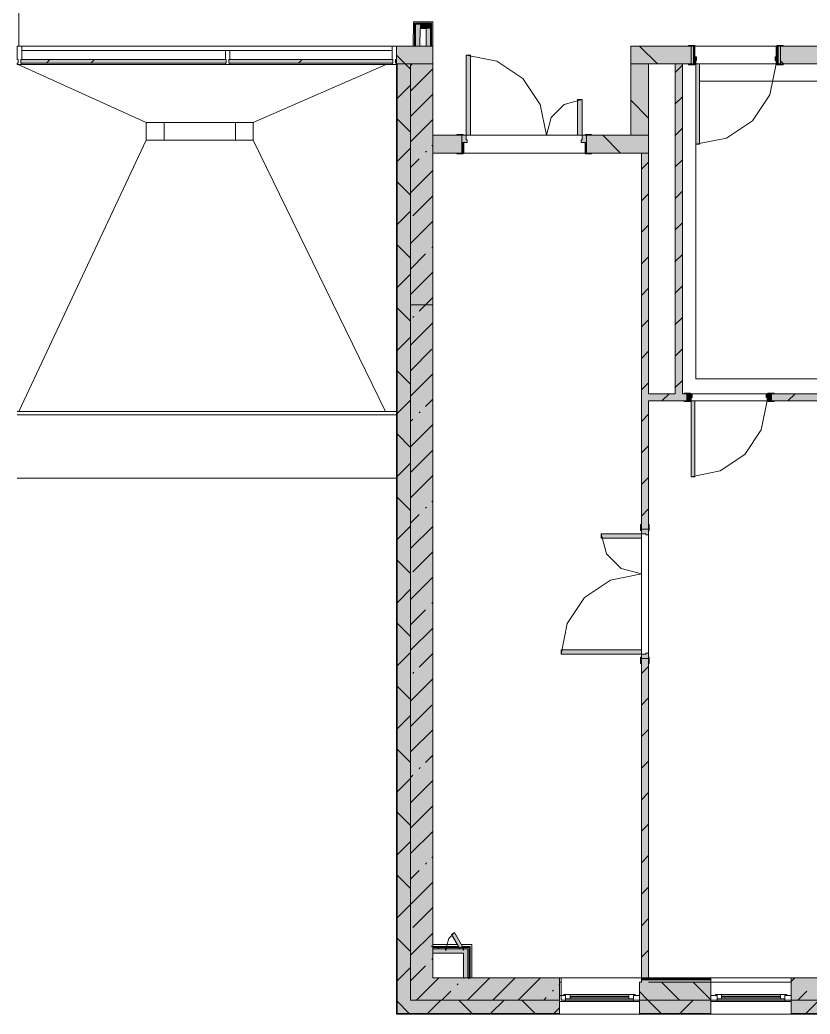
# Model space of a CAD drawing. Header units: millimetres. Extents: x -3817 to 677485, y -22715 to 103890.
# Drawn here: x 10390.3 to 10460.1, y -19605.9 to -19518.1 of the extents above; entities that cross this region are included whole.
import ezdxf

# ---------------------------------------------------------------- set-up
doc = ezdxf.new("R2010")
doc.units = ezdxf.units.MM
doc.layers.add('PDF _Геометрия', color=7, linetype='Continuous', true_color=0x1d1d1d)
doc.layers.add('PDF _Сплошная заливка', color=7, linetype='Continuous', true_color=0xffffff)

msp = doc.modelspace()

# ---------------------------------------------------------------- hatches: boundary and pattern name
at = {"layer": 'PDF _Сплошная заливка', "transparency": 33554559}
for points in [[(10425.626, -19518.374), (10426.686, -19518.332), (10426.743, -19518.275), (10425.191, -19518.332), (10425.233, -19518.374)], [(10426.546, -19518.472), (10426.644, -19518.374), (10425.233, -19518.374), (10425.232, -19518.472), (10425.626, -19518.472)], [(10426.546, -19520.411), (10426.645, -19520.411), (10426.644, -19518.472), (10426.546, -19518.472), (10426.546, -19518.866)], [(10426.645, -19520.411), (10426.743, -19520.411), (10426.743, -19518.374), (10426.644, -19518.472), (10426.644, -19518.866)], [(10424.775, -19521.986), (10426.743, -19521.986), (10426.743, -19520.411), (10423.542, -19520.411), (10423.594, -19521.986), (10424.225, -19521.986)], [(10408.515, -19521.907), (10408.515, -19521.592), (10390.366, -19521.592), (10390.366, -19521.907), (10398.663, -19521.907)], [(10423.227, -19521.907), (10423.227, -19521.592), (10408.752, -19521.592), (10408.752, -19521.907), (10420.573, -19521.907)], [(10448.16, -19551.119), (10448.79, -19551.119), (10448.79, -19521.986), (10448.16, -19521.986), (10448.16, -19549.149)], [(10424.775, -19602.692), (10426.743, -19602.692), (10426.743, -19543.245), (10424.775, -19543.245), (10424.775, -19584.367)], [(10429.46, -19600.125), (10429.853, -19600.125), (10429.853, -19600.027), (10426.743, -19600.027), (10426.743, -19600.125), (10429.381, -19600.125)], [(10429.853, -19602.692), (10429.952, -19602.692), (10429.952, -19600.027), (10429.853, -19600.125), (10429.853, -19601.977)], [(10429.952, -19602.692), (10430.05, -19602.692), (10430.05, -19599.928), (10429.952, -19600.027), (10429.952, -19601.977)], [(10437.924, -19604.66), (10437.924, -19602.692), (10424.775, -19602.692), (10424.775, -19604.66), (10435.18, -19604.66)], [(10446.135, -19602.79), (10451.309, -19602.79), (10451.309, -19602.692), (10445.168, -19602.692), (10445.168, -19602.79), (10445.798, -19602.79)], [(10451.309, -19602.889), (10451.309, -19602.79), (10445.168, -19602.79), (10445.168, -19602.889), (10449.787, -19602.889)]]:
    msp.add_hatch(color=256, dxfattribs=at).paths.add_polyline_path(points)
at = {"layer": 'PDF _Сплошная заливка', "true_color": 0xe7e7e7, "transparency": 33554559}
for points in [[(10426.152, -19518.866), (10426.546, -19518.866), (10426.546, -19518.472), (10425.626, -19518.472), (10425.624, -19518.866)], [(10429.46, -19600.519), (10429.46, -19600.125), (10426.743, -19600.125), (10426.743, -19600.519), (10427.877, -19600.519)], [(10429.46, -19602.692), (10429.853, -19602.692), (10429.853, -19600.125), (10429.46, -19600.125), (10429.46, -19601.977)], [(10451.309, -19603.086), (10451.309, -19602.889), (10445.168, -19602.889), (10445.168, -19603.086), (10449.787, -19603.086)]]:
    msp.add_hatch(color=254, dxfattribs=at).paths.add_polyline_path(points)
at = {"layer": 'PDF _Сплошная заливка', "transparency": 33554559}
h = msp.add_hatch(color=256, dxfattribs=at)
h.paths.add_polyline_path([(10460.742, -19521.986), (10462.962, -19521.986), (10462.962, -19520.411), (10457.451, -19520.411), (10457.451, -19521.986), (10457.687, -19521.986)], flags=0)
h.paths.add_polyline_path([(10444.223, -19521.986), (10449.577, -19521.986), (10449.577, -19520.411), (10444.223, -19520.411)], flags=0)
at = {"layer": 'PDF _Сплошная заливка', "true_color": 0xe2e2e2, "transparency": 33554559}
for points in [[(10449.787, -19521.356), (10449.892, -19521.356), (10449.892, -19520.411), (10449.774, -19520.411), (10449.774, -19521.356)], [(10449.577, -19558.442), (10449.892, -19558.442), (10449.892, -19551.749), (10449.577, -19551.749), (10449.577, -19557.953)], [(10442.483, -19563.874), (10445.168, -19563.874), (10445.168, -19563.481), (10441.624, -19563.481), (10441.624, -19563.874)]]:
    msp.add_hatch(color=254, dxfattribs=at).paths.add_polyline_path(points)
at = {"layer": 'PDF _Сплошная заливка', "transparency": 33554559}
h = msp.add_hatch(color=256, dxfattribs=at)
h.paths.add_polyline_path([(10445.798, -19529.86), (10445.798, -19528.285), (10440.325, -19528.285), (10440.325, -19529.86), (10445.168, -19529.86)], flags=0)
h.paths.add_polyline_path([(10426.743, -19529.86), (10429.302, -19529.86), (10429.302, -19528.285), (10426.743, -19528.285)], flags=0)
at = {"layer": 'PDF _Сплошная заливка', "true_color": 0xe2e2e2, "transparency": 33554559}
h = msp.add_hatch(color=254, dxfattribs=at)
h.paths.add_polyline_path([(10439.853, -19528.915), (10440.325, -19528.915), (10440.325, -19528.285), (10439.932, -19528.285), (10439.932, -19528.679)], flags=0)
h.paths.add_polyline_path([(10429.302, -19528.915), (10429.774, -19528.915), (10429.696, -19528.679), (10429.696, -19528.285), (10429.302, -19528.285)], flags=0)
at = {"layer": 'PDF _Сплошная заливка', "transparency": 33554559}
h = msp.add_hatch(color=256, dxfattribs=at)
h.paths.add_polyline_path([(10445.168, -19602.692), (10445.798, -19602.692), (10445.798, -19574.504), (10445.168, -19574.504), (10445.168, -19601.977)], flags=0)
h.paths.add_polyline_path([(10445.561, -19563.087), (10445.798, -19563.087), (10445.798, -19529.86), (10445.168, -19529.86), (10445.168, -19563.087)], flags=0)
h = msp.add_hatch(color=256, dxfattribs=at)
h.paths.add_polyline_path([(10456.663, -19551.749), (10462.962, -19551.749), (10462.962, -19551.119), (10456.663, -19551.119)], flags=0)
h.paths.add_polyline_path([(10449.183, -19551.749), (10449.183, -19551.119), (10445.798, -19551.119), (10445.798, -19551.749), (10448.947, -19551.749)], flags=0)
at = {"layer": 'PDF _Сплошная заливка', "true_color": 0xe2e2e2, "transparency": 33554559}
h = msp.add_hatch(color=254, dxfattribs=at)
h.paths.add_polyline_path([(10445.168, -19574.504), (10445.798, -19574.504), (10445.798, -19574.032), (10445.561, -19574.11), (10445.168, -19574.11)], flags=0)
h.paths.add_polyline_path([(10445.798, -19563.559), (10445.798, -19563.087), (10445.168, -19563.087), (10445.168, -19563.481), (10445.561, -19563.481)], flags=0)
at = {"layer": 'PDF _Сплошная заливка', "transparency": 33554559}
h = msp.add_hatch(color=256, dxfattribs=at)
h.paths.add_polyline_path([(10426.743, -19600.027), (10429.026, -19599.944), (10429.017, -19599.928), (10426.743, -19599.928)], flags=0)
h.paths.add_polyline_path([(10429.853, -19600.027), (10429.952, -19599.928), (10429.376, -19599.931), (10429.21, -19600.027), (10429.46, -19600.027)], flags=0)
h = msp.add_hatch(color=256, dxfattribs=at)
h.paths.add_polyline_path([(10657.933, -19604.66), (10660.751, -19604.66), (10660.751, -19603.086), (10656.814, -19603.086), (10656.814, -19604.66)], flags=0)
h.paths.add_polyline_path([(10683.495, -19604.66), (10688.309, -19604.66), (10688.309, -19603.086), (10682.01, -19603.086), (10682.01, -19604.66)], flags=0)
h.paths.add_polyline_path([(10631.618, -19604.66), (10631.618, -19603.086), (10623.35, -19603.086), (10623.35, -19604.66)], flags=0)
h.paths.add_polyline_path([(10578.864, -19604.66), (10589.1, -19604.66), (10589.1, -19603.086), (10578.864, -19603.086)], flags=0)
h.paths.add_polyline_path([(10531.228, -19604.66), (10531.228, -19603.282), (10529.259, -19603.282), (10529.259, -19604.66), (10530.124, -19604.66)], flags=0)
h.paths.add_polyline_path([(10544.731, -19604.66), (10546.581, -19604.66), (10546.581, -19603.282), (10538.314, -19603.282), (10538.314, -19604.66)], flags=0)
h.paths.add_polyline_path([(10614.296, -19604.66), (10616.264, -19604.66), (10616.264, -19603.086), (10614.296, -19603.086)], flags=0)
h.paths.add_polyline_path([(10446.135, -19604.66), (10451.309, -19604.66), (10451.309, -19603.086), (10445.01, -19603.086), (10445.01, -19604.66), (10445.168, -19604.66)], flags=0)
h.paths.add_polyline_path([(10474.537, -19604.66), (10482.804, -19604.66), (10482.804, -19603.282), (10474.537, -19603.282)], flags=0)
h.paths.add_polyline_path([(10465.482, -19604.66), (10467.45, -19604.66), (10467.45, -19603.282), (10465.482, -19603.282)], flags=0)
h.paths.add_polyline_path([(10515.086, -19604.66), (10522.173, -19604.66), (10522.173, -19603.086), (10515.086, -19603.086)], flags=0)
h = msp.add_hatch(color=256, dxfattribs=at)
h.paths.add_polyline_path([(10705.405, -19605.841), (10706.025, -19605.841), (10706.025, -19604.66), (10695.395, -19604.66), (10695.395, -19605.841), (10698.102, -19605.841)], flags=0)
h.paths.add_polyline_path([(10688.309, -19605.841), (10688.309, -19604.66), (10682.01, -19604.66), (10682.01, -19605.841), (10683.495, -19605.841)], flags=0)
h.paths.add_polyline_path([(10584.899, -19605.841), (10589.1, -19605.841), (10589.1, -19604.66), (10578.864, -19604.66), (10578.864, -19605.841), (10581.248, -19605.841)], flags=0)
h.paths.add_polyline_path([(10616.264, -19605.841), (10616.264, -19604.66), (10607.209, -19604.66), (10607.209, -19605.841), (10614.113, -19605.841)], flags=0)
h.paths.add_polyline_path([(10631.618, -19605.841), (10631.618, -19604.66), (10623.35, -19604.66), (10623.35, -19605.841)], flags=0)
h.paths.add_polyline_path([(10649.727, -19605.841), (10660.751, -19605.841), (10660.751, -19604.66), (10649.727, -19604.66)], flags=0)
h.paths.add_polyline_path([(10672.54, -19605.841), (10674.923, -19605.841), (10674.923, -19604.66), (10667.837, -19604.66), (10667.837, -19605.841), (10668.888, -19605.841)], flags=0)
h.paths.add_polyline_path([(10544.731, -19605.841), (10546.581, -19605.841), (10546.581, -19604.66), (10538.314, -19604.66), (10538.314, -19605.841)], flags=0)
h.paths.add_polyline_path([(10564.691, -19605.841), (10571.777, -19605.841), (10571.777, -19604.66), (10564.691, -19604.66)], flags=0)
h.paths.add_polyline_path([(10531.228, -19605.841), (10531.228, -19604.66), (10515.086, -19604.66), (10515.086, -19605.841), (10530.124, -19605.841)], flags=0)
h.paths.add_polyline_path([(10508, -19605.841), (10508, -19604.66), (10500.977, -19604.66), (10500.977, -19605.841), (10504.562, -19605.841)], flags=0)
h.paths.add_polyline_path([(10423.594, -19605.841), (10437.924, -19605.841), (10437.924, -19604.66), (10423.594, -19604.66)], flags=0)
h.paths.add_polyline_path([(10460.742, -19605.841), (10467.45, -19605.841), (10467.45, -19604.66), (10458.396, -19604.66), (10458.396, -19605.841)], flags=0)
h.paths.add_polyline_path([(10449.787, -19605.841), (10451.309, -19605.841), (10451.309, -19604.66), (10445.01, -19604.66), (10445.01, -19605.841), (10446.135, -19605.841)], flags=0)
h.paths.add_polyline_path([(10474.537, -19605.841), (10482.741, -19605.841), (10482.741, -19604.66), (10474.537, -19604.66)], flags=0)

# ---------------------------------------------------------------- linework, layer by layer
at = {"layer": 'PDF _Геометрия', "color": 253, "lineweight": 9, "true_color": 0xaaaaaa}
for points in [[(10391.36, -19498.365), (10390.209, -19498.365), (10390.209, -19520.411), (10423.542, -19520.411), (10425.027, -19520.411)], [(10425.135, -19518.275), (10425.038, -19518.275), (10426.743, -19518.275)], [(10426.743, -19520.411), (10426.743, -19528.285), (10428.869, -19528.285)], [(10444.223, -19528.285), (10444.223, -19520.411), (10449.341, -19520.411)], [(10457.057, -19521.356), (10457.057, -19520.411), (10457.09, -19520.411)], [(10457.687, -19520.411), (10481.308, -19520.411)], [(10429.696, -19521.199), (10432.408, -19521.738), (10434.707, -19523.274), (10436.243, -19525.573), (10436.782, -19528.285), (10437.204, -19526.71), (10438.357, -19525.558), (10439.932, -19525.136)], [(10448.79, -19521.986), (10448.79, -19551.119)], [(10449.971, -19521.978), (10457.057, -19521.978), (10457.057, -19521.671)], [(10457.057, -19521.975), (10449.971, -19521.975)], [(10457.057, -19521.986), (10456.518, -19524.698), (10454.981, -19526.997), (10452.682, -19528.533), (10449.971, -19529.072)], [(10456.9, -19551.108), (10462.884, -19551.108), (10462.884, -19521.986)], [(10440.916, -19528.285), (10440.758, -19528.285), (10442.483, -19528.285)], [(10429.499, -19528.915), (10429.499, -19529.86)], [(10428.869, -19529.86), (10426.743, -19529.86), (10426.743, -19599.767), (10428.924, -19599.767), (10426.743, -19599.767)], [(10442.483, -19529.86), (10440.916, -19529.86)], [(10445.168, -19562.654), (10445.168, -19529.86)], [(10445.798, -19551.749), (10445.798, -19562.654)], [(10449.577, -19551.737), (10456.27, -19551.737)], [(10449.892, -19551.749), (10456.27, -19551.749), (10455.76, -19554.31), (10454.309, -19556.481), (10452.138, -19557.932), (10449.577, -19558.442)], [(10449.787, -19551.749), (10449.577, -19551.749)], [(10505.874, -19563.087), (10506.11, -19563.087), (10462.962, -19563.087), (10462.962, -19551.749), (10456.9, -19551.749)], [(10438.081, -19574.11), (10438.621, -19571.398), (10440.157, -19569.099), (10442.456, -19567.563), (10445.168, -19567.024), (10443.396, -19566.549), (10442.099, -19565.252), (10441.624, -19563.481)], [(10445.168, -19602.692), (10445.168, -19574.937)], [(10445.798, -19574.937), (10445.798, -19599.739), (10445.798, -19602.692)], [(10427.964, -19599.928), (10428.153, -19599.22), (10428.672, -19598.701)], [(10430.208, -19602.692), (10430.208, -19599.767), (10429.288, -19599.767), (10430.208, -19599.767), (10430.208, -19602.692), (10442.483, -19602.692)], [(10438.081, -19602.692), (10437.924, -19602.692)], [(10446.135, -19602.692), (10460.994, -19602.692), (10461.355, -19602.692)]]:
    msp.add_lwpolyline(points, dxfattribs=at)
at = {"layer": 'PDF _Геометрия', "color": 7, "lineweight": 9}
for points in [[(10426.743, -19518.866), (10426.743, -19518.374), (10426.743, -19518.275), (10425.627, -19518.275), (10425.135, -19518.275), (10425.036, -19518.275), (10425.027, -19520.411), (10425.617, -19520.414), (10425.624, -19518.866), (10426.152, -19518.866), (10426.153, -19520.411), (10426.743, -19520.411)], [(10390.366, -19521.907), (10390.366, -19521.592), (10390.445, -19521.592), (10390.445, -19520.411), (10390.051, -19520.411), (10390.051, -19521.592), (10390.13, -19521.592), (10390.13, -19521.907), (10390.051, -19521.907), (10390.051, -19522.041), (10390.445, -19522.041), (10390.445, -19521.907)], [(10423.542, -19521.907), (10423.464, -19521.907), (10423.464, -19521.592), (10423.542, -19521.592), (10423.542, -19520.411), (10423.149, -19520.411), (10423.149, -19521.592), (10423.227, -19521.592), (10423.227, -19521.907), (10423.149, -19521.907), (10423.149, -19522.041), (10423.542, -19522.041)], [(10390.445, -19520.805), (10408.437, -19520.805), (10408.437, -19521.592), (10390.445, -19521.592)], [(10408.83, -19521.907), (10408.752, -19521.907), (10408.752, -19521.592), (10408.83, -19521.592), (10408.83, -19520.805), (10408.437, -19520.805), (10408.437, -19521.592), (10408.515, -19521.592), (10408.515, -19521.907), (10408.437, -19521.907), (10408.437, -19522.041), (10408.83, -19522.041)], [(10390.366, -19521.907), (10408.515, -19521.907), (10408.515, -19521.592), (10390.366, -19521.592)], [(10390.445, -19522.041), (10408.437, -19522.041)], [(10408.752, -19521.907), (10423.227, -19521.907), (10423.227, -19521.592), (10408.752, -19521.592)], [(10408.83, -19522.041), (10414.066, -19522.041)], [(10414.066, -19522.041), (10423.149, -19522.041)], [(10424.775, -19521.986), (10424.775, -19543.245), (10426.743, -19543.245), (10426.743, -19521.986)], [(10445.798, -19528.285), (10445.798, -19521.986), (10444.223, -19521.986), (10444.223, -19528.285)], [(10403.023, -19528.718), (10403.023, -19527.143), (10401.449, -19527.143), (10401.449, -19528.718)], [(10410.897, -19528.718), (10410.897, -19527.143), (10409.322, -19527.143), (10409.322, -19528.718)], [(10424.775, -19604.66), (10437.924, -19604.66), (10437.924, -19602.692), (10426.743, -19602.692), (10426.743, -19543.245), (10424.775, -19543.245), (10424.775, -19602.692)], [(10451.309, -19603.086), (10446.316, -19603.086), (10445.798, -19603.086), (10446.316, -19603.086)], [(10465.482, -19602.692), (10458.396, -19602.692), (10458.396, -19604.66), (10465.482, -19604.66)], [(10437.924, -19604.802), (10437.924, -19604.251), (10438.475, -19604.251), (10438.475, -19604.802)], [(10444.616, -19604.172), (10438.317, -19604.172), (10438.317, -19604.251), (10438.475, -19604.251), (10438.475, -19604.566), (10444.459, -19604.566), (10444.459, -19604.251), (10444.616, -19604.251)], [(10444.459, -19604.802), (10444.459, -19604.251), (10445.01, -19604.251), (10445.01, -19604.802)], [(10451.309, -19604.66), (10451.309, -19605.904), (10445.01, -19605.904), (10445.01, -19604.66), (10445.168, -19604.66), (10446.316, -19604.66)], [(10451.309, -19604.802), (10451.309, -19604.251), (10451.86, -19604.251), (10451.86, -19604.802)], [(10458.002, -19604.172), (10451.703, -19604.172), (10451.703, -19604.251), (10451.86, -19604.251), (10451.86, -19604.566), (10457.844, -19604.566), (10457.844, -19604.251), (10458.002, -19604.251)], [(10457.844, -19604.802), (10457.844, -19604.251), (10458.396, -19604.251), (10458.396, -19604.802)]]:
    msp.add_lwpolyline(points, close=True, dxfattribs=at)
for points in [[(10426.645, -19520.411), (10426.644, -19518.866), (10426.644, -19518.472), (10426.644, -19518.374), (10425.626, -19518.374), (10425.233, -19518.374), (10425.134, -19518.374), (10425.125, -19520.412)], [(10426.546, -19520.411), (10426.546, -19518.866), (10426.546, -19518.472), (10425.626, -19518.472), (10425.232, -19518.472), (10425.223, -19520.412)], [(10390.209, -19520.411), (10423.531, -19520.411), (10424.153, -19520.411)], [(10423.436, -19520.411), (10423.542, -19520.411)], [(10424.775, -19521.986), (10426.743, -19521.986), (10426.743, -19520.411), (10423.542, -19520.411), (10423.542, -19521.986)], [(10448.947, -19551.119), (10448.79, -19551.119), (10448.79, -19521.986), (10448.16, -19521.986), (10444.223, -19521.986), (10444.223, -19520.411), (10449.341, -19520.411)], [(10446.589, -19521.986), (10445.014, -19520.411)], [(10449.577, -19521.986), (10449.577, -19520.411)], [(10449.892, -19520.411), (10457.09, -19520.411)], [(10457.451, -19520.411), (10457.451, -19521.986)], [(10457.687, -19521.986), (10462.962, -19521.986), (10462.962, -19520.411), (10457.687, -19520.411)], [(10408.437, -19520.805), (10390.445, -19520.805)], [(10423.149, -19520.805), (10414.066, -19520.805), (10423.149, -19520.805), (10423.149, -19521.592), (10414.066, -19521.592), (10408.83, -19521.592), (10408.83, -19520.805), (10414.066, -19520.805), (10408.83, -19520.805)], [(10424.775, -19522.442), (10424.318, -19521.986), (10423.542, -19521.21)], [(10390.195, -19552.687), (10401.449, -19528.718), (10401.449, -19527.143), (10390.124, -19522.041)], [(10390.445, -19521.907), (10390.445, -19522.041), (10390.445, -19521.907)], [(10408.437, -19521.907), (10390.445, -19521.907)], [(10392.63, -19521.907), (10392.945, -19521.592)], [(10396.567, -19521.907), (10396.882, -19521.592)], [(10408.437, -19521.907), (10408.437, -19522.041), (10408.437, -19521.907)], [(10408.83, -19521.907), (10408.83, -19522.041), (10408.83, -19521.907)], [(10423.149, -19521.907), (10414.066, -19521.907), (10408.83, -19521.907)], [(10422.642, -19522.041), (10410.897, -19527.143), (10410.897, -19528.718), (10422.569, -19552.687)], [(10414.901, -19521.907), (10415.216, -19521.592)], [(10423.149, -19521.907), (10423.149, -19522.041), (10423.149, -19521.907)], [(10423.57, -19521.986), (10423.542, -19521.986), (10423.531, -19521.986), (10423.531, -19604.66), (10423.531, -19605.865), (10423.531, -19605.904), (10437.924, -19605.904), (10437.924, -19604.66), (10424.775, -19604.66), (10424.775, -19521.986), (10423.594, -19521.986), (10423.594, -19604.66), (10423.594, -19605.841), (10437.924, -19605.841)], [(10423.594, -19521.986), (10423.57, -19521.986), (10423.57, -19604.66), (10423.57, -19605.841), (10423.57, -19605.865), (10437.924, -19605.865)], [(10424.775, -19522.137), (10424.925, -19521.986)], [(10448.16, -19521.986), (10448.16, -19551.119), (10445.798, -19551.119), (10445.798, -19529.86), (10445.798, -19528.285), (10440.758, -19528.285)], [(10448.16, -19522.729), (10448.79, -19522.099)], [(10448.79, -19521.986), (10449.341, -19521.986)], [(10457.057, -19521.986), (10449.971, -19521.986)], [(10498, -19525.136), (10517.055, -19525.136), (10517.055, -19561.355), (10517.685, -19561.355), (10517.685, -19522.144), (10517.055, -19522.144), (10517.055, -19524.506), (10498, -19524.506), (10493.276, -19524.506), (10483.788, -19524.506), (10479.064, -19524.506), (10463.592, -19524.506), (10463.592, -19522.144), (10462.962, -19522.144), (10462.962, -19551.119), (10456.9, -19551.119)], [(10457.724, -19521.986), (10457.451, -19521.713)], [(10423.531, -19522.735), (10423.531, -19552.687)], [(10424.775, -19524.382), (10426.743, -19522.413)], [(10423.594, -19525.025), (10424.775, -19523.844)], [(10450.286, -19523.502), (10461.781, -19523.502), (10461.781, -19549.8), (10449.971, -19549.8), (10449.971, -19523.502)], [(10424.775, -19526.627), (10426.743, -19524.658)], [(10448.16, -19525.513), (10448.79, -19524.883)], [(10445.798, -19526.762), (10444.223, -19525.188)], [(10410.897, -19527.143), (10409.322, -19527.143), (10403.023, -19527.143), (10401.449, -19527.143)], [(10403.023, -19528.718), (10403.023, -19527.143)], [(10409.322, -19527.143), (10409.322, -19528.718)], [(10424.775, -19528.01), (10423.594, -19526.829)], [(10424.775, -19528.872), (10426.743, -19526.903)], [(10428.869, -19528.285), (10426.743, -19528.285), (10426.743, -19529.86), (10428.869, -19529.86)], [(10429.302, -19529.86), (10429.302, -19528.285)], [(10430.089, -19528.285), (10439.538, -19528.285)], [(10440.325, -19528.285), (10440.325, -19529.86)], [(10443.327, -19529.86), (10441.753, -19528.285)], [(10448.16, -19528.297), (10448.79, -19527.667)], [(10401.449, -19528.718), (10403.023, -19528.718), (10409.322, -19528.718), (10410.897, -19528.718)], [(10426.664, -19529.227), (10426.743, -19529.148)], [(10423.594, -19530.593), (10424.775, -19529.412)], [(10426.103, -19529.788), (10426.196, -19529.695)], [(10440.207, -19529.86), (10429.42, -19529.86)], [(10440.758, -19529.86), (10445.168, -19529.86)], [(10445.798, -19529.86), (10445.168, -19529.86), (10445.168, -19562.654)], [(10424.775, -19531.117), (10425.541, -19530.35)], [(10445.168, -19531.289), (10445.798, -19530.659)], [(10448.16, -19531.081), (10448.79, -19530.451)], [(10424.775, -19533.361), (10426.743, -19531.393)], [(10424.775, -19533.577), (10423.594, -19532.396)], [(10424.98, -19535.401), (10426.743, -19533.638)], [(10445.168, -19534.073), (10445.798, -19533.443)], [(10448.16, -19533.864), (10448.79, -19533.235)], [(10423.594, -19536.16), (10424.775, -19534.979)], [(10424.775, -19537.851), (10426.743, -19535.883)], [(10445.168, -19536.856), (10445.798, -19536.227)], [(10448.16, -19536.648), (10448.79, -19536.018)], [(10424.775, -19539.145), (10423.594, -19537.964)], [(10426.664, -19538.207), (10426.743, -19538.128)], [(10424.775, -19540.096), (10426.103, -19538.768)], [(10445.168, -19539.64), (10445.798, -19539.01)], [(10448.16, -19539.432), (10448.79, -19538.802)], [(10423.594, -19541.728), (10424.775, -19540.547)], [(10424.775, -19542.341), (10426.743, -19540.373)], [(10448.16, -19542.216), (10448.79, -19541.586)], [(10445.168, -19542.424), (10445.798, -19541.794)], [(10425.541, -19543.82), (10426.116, -19543.245), (10426.743, -19542.618)], [(10424.775, -19544.713), (10423.594, -19543.532)], [(10424.98, -19544.381), (10425.074, -19544.288)], [(10424.775, -19546.831), (10426.743, -19544.863)], [(10445.168, -19545.208), (10445.798, -19544.578)], [(10448.16, -19545), (10448.79, -19544.37)], [(10423.594, -19547.295), (10424.775, -19546.114)], [(10424.775, -19549.076), (10426.664, -19547.187)], [(10445.168, -19547.992), (10445.798, -19547.362)], [(10448.16, -19547.783), (10448.79, -19547.153)], [(10424.775, -19550.28), (10423.594, -19549.099)], [(10424.775, -19551.321), (10426.743, -19549.353)], [(10445.168, -19550.775), (10445.798, -19550.145)], [(10448.16, -19550.567), (10448.79, -19549.937)], [(10446.978, -19551.749), (10447.608, -19551.119)], [(10449.183, -19551.749), (10449.183, -19551.119)], [(10449.498, -19551.119), (10456.348, -19551.119)], [(10456.663, -19551.119), (10456.663, -19551.749)], [(10458.113, -19551.749), (10458.743, -19551.119)], [(10423.594, -19552.863), (10424.775, -19551.682)], [(10426.103, -19552.238), (10426.743, -19551.598)], [(10445.798, -19562.654), (10445.798, -19551.749), (10448.947, -19551.749)], [(10449.787, -19551.749), (10449.577, -19551.749)], [(10456.27, -19551.749), (10449.892, -19551.749)], [(10456.9, -19551.749), (10462.962, -19551.749), (10462.962, -19561.355), (10463.592, -19561.355)], [(10423.553, -19552.679), (10390.051, -19552.679)], [(10423.553, -19552.978), (10390.051, -19552.978)], [(10425.541, -19552.8), (10425.635, -19552.706)], [(10445.168, -19553.559), (10445.798, -19552.929)], [(10424.775, -19553.566), (10424.98, -19553.361)], [(10424.775, -19555.811), (10426.743, -19553.843)], [(10424.775, -19555.848), (10423.594, -19554.667)], [(10424.775, -19558.056), (10426.743, -19556.088)], [(10445.168, -19556.343), (10445.798, -19555.713)], [(10423.594, -19558.43), (10424.775, -19557.249)], [(10424.775, -19560.301), (10426.743, -19558.333)], [(10390.051, -19558.557), (10423.537, -19558.557)], [(10445.168, -19559.127), (10445.798, -19558.497)], [(10424.775, -19561.415), (10423.594, -19560.234)], [(10426.664, -19560.657), (10426.743, -19560.578)], [(10424.775, -19562.546), (10425.541, -19561.779)], [(10426.103, -19561.218), (10426.196, -19561.125)], [(10445.168, -19561.911), (10445.798, -19561.281)], [(10423.594, -19563.998), (10424.775, -19562.817)], [(10424.775, -19564.791), (10426.743, -19562.823)], [(10445.168, -19563.087), (10445.798, -19563.087)], [(10445.798, -19563.205), (10445.798, -19574.386)], [(10445.168, -19573.717), (10445.168, -19563.874)], [(10424.98, -19566.831), (10426.743, -19565.068)], [(10424.775, -19566.983), (10423.594, -19565.802)], [(10424.775, -19569.281), (10426.743, -19567.313)], [(10423.594, -19569.566), (10424.775, -19568.385)], [(10426.664, -19569.637), (10426.743, -19569.558)], [(10424.775, -19571.526), (10426.103, -19570.198)], [(10424.775, -19572.55), (10423.594, -19571.369)], [(10424.775, -19573.771), (10426.743, -19571.803)], [(10423.594, -19575.133), (10424.775, -19573.952)], [(10425.541, -19575.249), (10426.743, -19574.048)], [(10442.648, -19605.904), (10445.01, -19605.904), (10445.01, -19604.66), (10445.01, -19603.086), (10445.168, -19603.086), (10445.168, -19602.889), (10445.168, -19602.79), (10445.168, -19602.692), (10445.168, -19574.937)], [(10445.798, -19574.504), (10445.168, -19574.504)], [(10453.671, -19605.904), (10451.309, -19605.904), (10451.309, -19604.66), (10451.309, -19603.086), (10451.309, -19602.692), (10458.396, -19602.692), (10458.396, -19603.086), (10451.309, -19603.086), (10451.309, -19602.692), (10445.798, -19602.692), (10445.798, -19574.937)], [(10424.98, -19575.811), (10425.074, -19575.717)], [(10445.168, -19575.829), (10445.798, -19575.2)], [(10424.775, -19578.261), (10426.743, -19576.293)], [(10424.775, -19578.118), (10423.594, -19576.937)], [(10445.168, -19578.613), (10445.798, -19577.983)], [(10424.775, -19580.506), (10426.664, -19578.617)], [(10423.594, -19580.701), (10424.775, -19579.52)], [(10424.775, -19582.751), (10426.743, -19580.783)], [(10445.168, -19581.397), (10445.798, -19580.767)], [(10424.775, -19583.686), (10423.594, -19582.505)], [(10426.103, -19583.668), (10426.743, -19583.028)], [(10445.168, -19584.181), (10445.798, -19583.551)], [(10425.541, -19584.229), (10425.635, -19584.136)], [(10423.594, -19586.268), (10424.775, -19585.087)], [(10424.775, -19584.996), (10424.98, -19584.791)], [(10424.775, -19587.241), (10426.743, -19585.273)], [(10445.168, -19586.965), (10445.798, -19586.335)], [(10424.775, -19589.253), (10423.594, -19588.072)], [(10424.775, -19589.486), (10426.743, -19587.518)], [(10424.775, -19591.731), (10426.743, -19589.763)], [(10445.168, -19589.748), (10445.798, -19589.118)], [(10423.594, -19591.836), (10424.775, -19590.655)], [(10426.103, -19592.648), (10426.196, -19592.555)], [(10426.664, -19592.087), (10426.743, -19592.008)], [(10445.168, -19592.532), (10445.798, -19591.902)], [(10424.775, -19593.976), (10425.541, -19593.209)], [(10424.775, -19594.821), (10423.594, -19593.64)], [(10424.775, -19596.221), (10426.743, -19594.253)], [(10445.168, -19595.316), (10445.798, -19594.686)], [(10423.594, -19597.403), (10424.775, -19596.222)], [(10424.98, -19598.261), (10426.743, -19596.498)], [(10445.168, -19598.1), (10445.798, -19597.47)], [(10424.775, -19600.388), (10423.594, -19599.207)], [(10424.775, -19600.711), (10426.743, -19598.743)], [(10426.641, -19599.924), (10426.69, -19599.875)], [(10427.885, -19599.928), (10429.017, -19599.928), (10426.743, -19599.928), (10426.743, -19600.519), (10429.46, -19600.519), (10429.46, -19602.692), (10430.05, -19602.692), (10430.05, -19599.928), (10429.952, -19599.928), (10429.46, -19599.928)], [(10426.743, -19600.027), (10429.074, -19600.027)], [(10426.743, -19600.125), (10429.46, -19600.125), (10429.853, -19600.125), (10429.853, -19602.692)], [(10427.295, -19600.125), (10427.197, -19600.027), (10427.098, -19599.928)], [(10429.21, -19600.027), (10429.46, -19600.027), (10429.853, -19600.027), (10429.952, -19600.027), (10429.952, -19602.692)], [(10445.168, -19600.884), (10445.798, -19600.254)], [(10445.955, -19602.692), (10461.355, -19602.692), (10461.355, -19600.527), (10461.355, -19600.035), (10461.355, -19599.936), (10464.83, -19599.936), (10463.698, -19599.936)], [(10426.664, -19601.067), (10426.743, -19600.988)], [(10429.46, -19600.519), (10427.885, -19600.519)], [(10423.594, -19602.971), (10424.775, -19601.79)], [(10424.775, -19602.956), (10425.039, -19602.692), (10426.103, -19601.628)], [(10425.315, -19604.66), (10427.284, -19602.692)], [(10429.47, -19602.75), (10429.529, -19602.692)], [(10429.805, -19604.66), (10431.774, -19602.692)], [(10429.956, -19602.786), (10429.907, -19602.737), (10429.853, -19602.683)], [(10432.05, -19604.66), (10434.019, -19602.692)], [(10434.295, -19604.66), (10436.264, -19602.692)], [(10438.081, -19603.086), (10438.081, -19604.66), (10438.081, -19603.086), (10438.081, -19602.692), (10438.081, -19603.086), (10437.924, -19603.086), (10437.924, -19604.66), (10437.924, -19605.904), (10440.286, -19605.904)], [(10438.081, -19602.692), (10445.002, -19602.692), (10445.01, -19602.692), (10445.168, -19602.692), (10445.798, -19602.692)], [(10451.309, -19602.889), (10445.798, -19602.889), (10445.168, -19602.889), (10445.168, -19602.79), (10445.168, -19602.692)], [(10451.309, -19602.79), (10445.798, -19602.79), (10445.168, -19602.79)], [(10446.762, -19602.889), (10446.663, -19602.79), (10446.565, -19602.692)], [(10448.533, -19604.66), (10446.958, -19603.086)], [(10448.73, -19602.889), (10448.828, -19602.79), (10448.927, -19602.692)], [(10451.309, -19604.653), (10449.742, -19603.086)], [(10458.396, -19603.01), (10458.714, -19602.692)], [(10427.56, -19604.66), (10428.348, -19603.873)], [(10428.909, -19603.312), (10429.002, -19603.218)], [(10437.328, -19603.873), (10437.421, -19603.78)], [(10437.889, -19603.312), (10437.924, -19603.277)], [(10446.93, -19605.841), (10445.749, -19604.66), (10445.01, -19603.921)], [(10467.45, -19604.66), (10474.537, -19604.66), (10467.45, -19604.66), (10465.482, -19604.66), (10458.396, -19604.66), (10458.396, -19605.904), (10467.45, -19605.904), (10467.45, -19604.66), (10465.482, -19604.66), (10465.482, -19603.282), (10467.45, -19603.282), (10467.45, -19604.66), (10467.45, -19605.904), (10472.175, -19605.904)], [(10458.99, -19604.66), (10459.777, -19603.873)], [(10424.66, -19605.841), (10423.594, -19604.775)], [(10426.291, -19605.841), (10427.472, -19604.66)], [(10430.228, -19605.841), (10429.047, -19604.66)], [(10431.858, -19605.841), (10433.039, -19604.66)], [(10435.795, -19605.841), (10434.614, -19604.66)], [(10436.54, -19604.66), (10436.766, -19604.434)], [(10438.475, -19604.251), (10437.924, -19604.251)], [(10437.924, -19604.802), (10445.01, -19604.802)], [(10451.309, -19604.66), (10445.01, -19604.66), (10438.081, -19604.66), (10445.01, -19604.66)], [(10438.317, -19604.172), (10444.616, -19604.172)], [(10438.869, -19604.172), (10438.869, -19604.566)], [(10438.869, -19604.33), (10444.065, -19604.33)], [(10444.065, -19604.408), (10438.869, -19604.408)], [(10444.065, -19604.172), (10444.065, -19604.566)], [(10445.01, -19604.251), (10444.459, -19604.251)], [(10448.561, -19605.841), (10449.742, -19604.66)], [(10451.86, -19604.251), (10451.309, -19604.251)], [(10456.033, -19605.904), (10458.396, -19605.904), (10458.396, -19604.66), (10451.309, -19604.66), (10458.396, -19604.66)], [(10451.309, -19604.802), (10458.396, -19604.802)], [(10451.703, -19604.172), (10458.002, -19604.172)], [(10452.254, -19604.172), (10452.254, -19604.566)], [(10452.254, -19604.33), (10457.451, -19604.33)], [(10457.451, -19604.408), (10452.254, -19604.408)], [(10457.451, -19604.172), (10457.451, -19604.566)], [(10458.396, -19604.251), (10457.844, -19604.251)], [(10459.696, -19605.841), (10460.877, -19604.66)], [(10437.426, -19605.841), (10437.924, -19605.344)], [(10445.01, -19605.904), (10437.924, -19605.904)], [(10445.01, -19605.841), (10451.309, -19605.841)], [(10445.01, -19605.865), (10451.309, -19605.865)], [(10458.396, -19605.904), (10451.309, -19605.904)], [(10458.396, -19605.841), (10467.45, -19605.841)], [(10458.396, -19605.865), (10467.45, -19605.865)]]:
    msp.add_lwpolyline(points, dxfattribs=at)
at = {"layer": 'PDF _Геометрия', "color": 253, "lineweight": 9, "true_color": 0xaaaaaa}
for points in [[(10426.743, -19518.866), (10426.743, -19518.332)], [(10449.892, -19520.348), (10449.341, -19520.348), (10449.341, -19520.411), (10449.892, -19520.411)], [(10449.774, -19520.411), (10449.577, -19520.411), (10449.577, -19521.986), (10449.774, -19521.986)], [(10449.892, -19520.411), (10449.774, -19520.411), (10449.774, -19521.356), (10449.892, -19521.356)], [(10457.136, -19520.348), (10457.136, -19520.411), (10457.687, -19520.411), (10457.687, -19520.348)], [(10457.136, -19520.411), (10457.136, -19521.356), (10457.254, -19521.356), (10457.254, -19520.411)], [(10457.254, -19520.411), (10457.254, -19521.986), (10457.451, -19521.986), (10457.451, -19520.411)], [(10429.696, -19521.199), (10429.696, -19528.285), (10430.089, -19528.285), (10430.089, -19521.199)], [(10449.971, -19521.986), (10449.971, -19521.671), (10450.049, -19521.671), (10450.049, -19521.356), (10449.774, -19521.356), (10449.774, -19521.986)], [(10457.057, -19521.986), (10457.254, -19521.986), (10457.254, -19521.356), (10456.978, -19521.356), (10456.978, -19521.671), (10457.057, -19521.671)], [(10449.892, -19521.986), (10449.341, -19521.986), (10449.341, -19522.049), (10449.892, -19522.049)], [(10449.892, -19521.978), (10449.774, -19521.978), (10449.774, -19521.986), (10449.892, -19521.986)], [(10449.971, -19529.072), (10450.286, -19529.072), (10450.286, -19521.986), (10449.971, -19521.986)], [(10457.136, -19521.978), (10457.136, -19521.986), (10457.254, -19521.986), (10457.254, -19521.978)], [(10457.136, -19521.986), (10457.136, -19522.049), (10457.687, -19522.049), (10457.687, -19521.986)], [(10439.932, -19525.136), (10439.538, -19525.136), (10439.538, -19528.285), (10439.932, -19528.285)], [(10403.023, -19528.718), (10403.023, -19527.143), (10401.449, -19527.143), (10401.449, -19528.718)], [(10403.023, -19527.143), (10403.023, -19528.718), (10401.449, -19528.718), (10401.449, -19527.143)], [(10410.897, -19528.718), (10410.897, -19527.143), (10409.322, -19527.143), (10409.322, -19528.718)], [(10410.897, -19527.143), (10410.897, -19528.718), (10409.322, -19528.718), (10409.322, -19527.143)], [(10429.42, -19528.285), (10429.42, -19528.222), (10428.869, -19528.222), (10428.869, -19528.285)], [(10429.696, -19528.285), (10429.302, -19528.285), (10429.302, -19528.915), (10429.774, -19528.915), (10429.774, -19528.679), (10429.696, -19528.679)], [(10430.089, -19528.285), (10439.538, -19528.285)], [(10439.932, -19528.285), (10439.932, -19528.679), (10439.853, -19528.679), (10439.853, -19528.915), (10440.325, -19528.915), (10440.325, -19528.285)], [(10440.207, -19528.285), (10440.758, -19528.285), (10440.758, -19528.222), (10440.207, -19528.222)], [(10429.42, -19529.86), (10429.42, -19528.915), (10429.302, -19528.915), (10429.302, -19529.86)], [(10440.207, -19529.86), (10440.325, -19529.86), (10440.325, -19528.915), (10440.207, -19528.915)], [(10429.42, -19529.923), (10429.42, -19529.86), (10428.869, -19529.86), (10428.869, -19529.923)], [(10440.207, -19529.923), (10440.758, -19529.923), (10440.758, -19529.86), (10440.207, -19529.86)], [(10449.498, -19551.056), (10448.947, -19551.056), (10448.947, -19551.119), (10449.498, -19551.119)], [(10449.38, -19551.119), (10449.183, -19551.119), (10449.183, -19551.749), (10449.38, -19551.749)], [(10449.577, -19551.749), (10449.577, -19551.434), (10449.656, -19551.434), (10449.656, -19551.119), (10449.38, -19551.119), (10449.38, -19551.749)], [(10449.498, -19551.119), (10449.38, -19551.119), (10449.38, -19551.127), (10449.498, -19551.127)], [(10456.27, -19551.749), (10456.466, -19551.749), (10456.466, -19551.119), (10456.191, -19551.119), (10456.191, -19551.434), (10456.27, -19551.434)], [(10456.348, -19551.056), (10456.348, -19551.119), (10456.9, -19551.119), (10456.9, -19551.056)], [(10456.348, -19551.119), (10456.348, -19551.127), (10456.466, -19551.127), (10456.466, -19551.119)], [(10456.466, -19551.119), (10456.466, -19551.749), (10456.663, -19551.749), (10456.663, -19551.119)], [(10449.498, -19551.749), (10448.947, -19551.749), (10448.947, -19551.812), (10449.498, -19551.812)], [(10449.498, -19551.741), (10449.38, -19551.741), (10449.38, -19551.749), (10449.498, -19551.749)], [(10449.577, -19558.442), (10449.892, -19558.442), (10449.892, -19551.749), (10449.577, -19551.749)], [(10456.348, -19551.741), (10456.348, -19551.749), (10456.466, -19551.749), (10456.466, -19551.741)], [(10456.348, -19551.749), (10456.348, -19551.812), (10456.9, -19551.812), (10456.9, -19551.749)], [(10445.168, -19563.205), (10445.168, -19562.654), (10445.105, -19562.654), (10445.105, -19563.205)], [(10445.861, -19563.205), (10445.861, -19562.654), (10445.798, -19562.654), (10445.798, -19563.205)], [(10441.624, -19563.481), (10441.624, -19563.874), (10445.168, -19563.874), (10445.168, -19563.481)], [(10445.168, -19563.481), (10445.561, -19563.481), (10445.561, -19563.559), (10445.798, -19563.559), (10445.798, -19563.087), (10445.168, -19563.087)], [(10445.798, -19563.205), (10445.798, -19563.087), (10445.79, -19563.087), (10445.79, -19563.205)], [(10445.168, -19573.717), (10445.168, -19563.874)], [(10438.081, -19574.11), (10445.168, -19574.11), (10445.168, -19573.717), (10438.081, -19573.717)], [(10445.168, -19574.11), (10445.168, -19574.504), (10445.798, -19574.504), (10445.798, -19574.032), (10445.561, -19574.032), (10445.561, -19574.11)], [(10445.168, -19574.386), (10445.105, -19574.386), (10445.105, -19574.937), (10445.168, -19574.937)], [(10445.798, -19574.386), (10445.79, -19574.386), (10445.79, -19574.504), (10445.798, -19574.504)], [(10445.861, -19574.386), (10445.798, -19574.386), (10445.798, -19574.937), (10445.861, -19574.937)], [(10428.672, -19598.701), (10428.399, -19598.858), (10429.108, -19600.086), (10429.381, -19599.928)], [(10427.924, -19600.243), (10427.924, -19599.928), (10427.885, -19599.928), (10427.885, -19600.243)], [(10429.42, -19600.243), (10429.46, -19600.243), (10429.46, -19599.928), (10429.42, -19599.928)], [(10438.081, -19602.692), (10437.924, -19602.692)]]:
    msp.add_lwpolyline(points, close=True, dxfattribs=at)
at = {"layer": 'PDF _Сплошная заливка', "lineweight": 60, "transparency": 33554559}
for points in [[(10425.125, -19520.412), (10425.093, -19518.332), (10425.027, -19520.411), (10425.036, -19518.332)], [(10425.223, -19520.412), (10425.232, -19518.472), (10425.125, -19520.412), (10425.134, -19518.374)], [(10424.775, -19604.66), (10424.775, -19521.986), (10423.594, -19604.66), (10423.594, -19521.986)], [(10426.743, -19543.245), (10426.743, -19521.986), (10424.775, -19543.245), (10424.775, -19521.986)], [(10445.798, -19528.285), (10445.798, -19521.986), (10444.223, -19528.285), (10444.223, -19521.986)], [(10458.396, -19604.66), (10465.482, -19604.66), (10458.396, -19602.692), (10465.482, -19602.692)]]:
    msp.add_solid(points, dxfattribs=at)
at = {"layer": 'PDF _Сплошная заливка', "color": 254, "lineweight": 60, "true_color": 0xe7e7e7, "transparency": 33554559}
for points in [[(10425.617, -19520.414), (10425.626, -19518.472), (10425.223, -19520.412), (10425.232, -19518.472)], [(10426.153, -19520.411), (10426.546, -19520.411), (10426.152, -19518.866), (10426.546, -19518.866)]]:
    msp.add_solid(points, dxfattribs=at)
at = {"layer": 'PDF _Сплошная заливка', "color": 7, "lineweight": 60, "true_color": 0xfbfbfb, "transparency": 33554559}
for points in [[(10449.577, -19521.986), (10449.774, -19521.986), (10449.577, -19520.411), (10449.774, -19520.411)], [(10457.254, -19521.986), (10457.451, -19521.986), (10457.254, -19520.411), (10457.451, -19520.411)], [(10449.183, -19551.749), (10449.38, -19551.749), (10449.183, -19551.119), (10449.38, -19551.119)], [(10456.466, -19551.749), (10456.663, -19551.749), (10456.466, -19551.119), (10456.663, -19551.119)]]:
    msp.add_solid(points, dxfattribs=at)
at = {"layer": 'PDF _Сплошная заливка', "color": 254, "lineweight": 60, "true_color": 0xe2e2e2, "transparency": 33554559}
for points in [[(10457.687, -19520.411), (10457.687, -19520.348), (10457.136, -19520.411)], [(10457.136, -19521.356), (10457.254, -19521.356), (10457.136, -19520.411), (10457.254, -19520.411)], [(10430.089, -19528.285), (10430.089, -19521.199), (10429.696, -19528.285), (10429.696, -19521.199)], [(10449.774, -19521.986), (10449.971, -19521.986), (10449.774, -19521.356), (10450.049, -19521.356)], [(10457.254, -19521.986), (10457.254, -19521.356), (10457.09, -19521.986), (10456.978, -19521.356)], [(10450.286, -19529.072), (10450.286, -19521.986), (10449.971, -19529.072), (10449.971, -19521.986)], [(10457.687, -19522.049), (10457.687, -19521.986), (10457.136, -19522.049)], [(10439.932, -19528.285), (10439.932, -19525.136), (10439.538, -19528.285), (10439.538, -19525.136)], [(10429.42, -19528.285), (10429.42, -19528.222), (10428.869, -19528.285)], [(10440.758, -19528.285), (10440.758, -19528.222), (10440.207, -19528.285)], [(10429.42, -19529.86), (10429.42, -19528.915), (10429.302, -19529.86), (10429.302, -19528.915)], [(10440.325, -19529.86), (10440.325, -19528.915), (10440.207, -19529.86), (10440.207, -19528.915)], [(10429.42, -19529.923), (10429.42, -19529.86), (10428.869, -19529.923)], [(10440.758, -19529.923), (10440.758, -19529.86), (10440.207, -19529.923)], [(10449.498, -19551.119), (10449.498, -19551.056), (10448.947, -19551.119)], [(10449.577, -19551.749), (10449.656, -19551.119), (10449.38, -19551.749), (10449.38, -19551.119)], [(10456.466, -19551.749), (10456.466, -19551.119), (10456.27, -19551.749), (10456.191, -19551.119)], [(10456.9, -19551.812), (10456.9, -19551.749), (10456.348, -19551.812)], [(10445.168, -19574.11), (10445.168, -19573.717), (10438.081, -19574.11), (10438.081, -19573.717)], [(10429.108, -19600.086), (10429.381, -19599.928), (10428.399, -19598.858), (10428.672, -19598.701)]]:
    msp.add_solid(points, dxfattribs=at)

doc.saveas('drawing.dxf')
